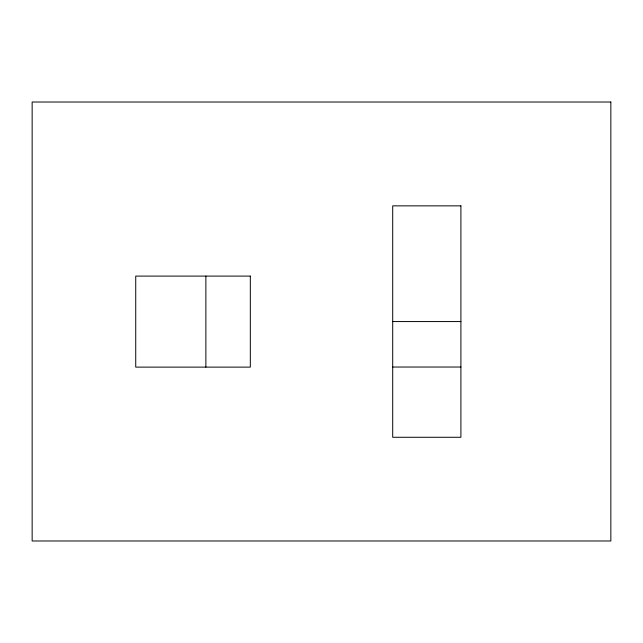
<?xml version="1.0" encoding="UTF-8"?>
<svg xmlns="http://www.w3.org/2000/svg" width="643" height="643" viewBox="0 0 643 643"><rect width="100%" height="100%" fill="white"/><g stroke="black" fill="none" stroke-linecap="round" stroke-linejoin="round"><path stroke-width="0.96" d="M392.704 321.564L460.902 321.564M392.704 367.032L460.902 367.032M205.873 276.096L205.873 367.121M610.85 102.02L32.15 102.02L32.15 540.98L610.85 540.98L610.85 102.02M460.902 205.856L392.704 205.856L392.704 437.28L460.902 437.28L460.902 205.856M250.32 276.096L135.729 276.096L135.729 367.121L250.32 367.121L250.32 276.096"/></g></svg>
